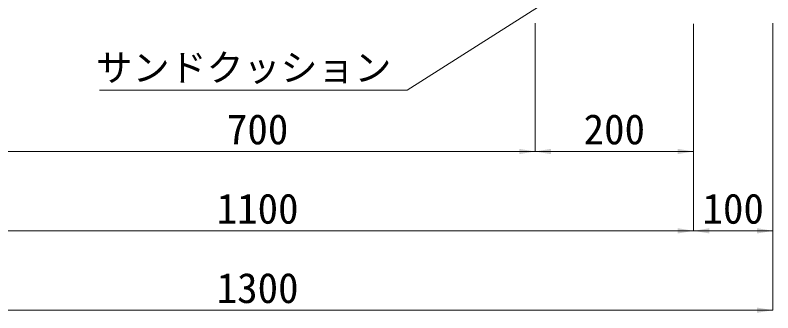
# Model space of a CAD drawing. Units: millimetres at full size. Extents: x 77366 to 106166, y -28085 to 6898.
# Drawn here: x 103085 to 104041, y -11477 to -11102 of the extents above; entities that cross this region are included whole.
import ezdxf
from ezdxf.enums import TextEntityAlignment as Align

# ---------------------------------------------------------------- set-up
doc = ezdxf.new("R2010")
doc.units = ezdxf.units.MM
doc.header["$LTSCALE"] = 50
doc.layers.add('寸法線', color=7, linetype='Continuous', lineweight=13)
doc.layers.add('引出線', color=4, linetype='Continuous', lineweight=13)
doc.styles.add('ＭＳ ゴシック', font='')
doc.styles.get('ＭＳ ゴシック').set_extended_font_data('MS Gothic')

# ---------------------------------------------------------------- blocks, each defined once
blk = doc.blocks.new('filled_arrow')
at = {"color": 0, "linetype": 'Continuous', "lineweight": -2}
blk.add_solid([(7.5, 1.25), (0, 0), (7.5, -1.25)], dxfattribs=at)

msp = doc.modelspace()

# ---------------------------------------------------------------- linework, layer by layer
at = {"layer": '寸法線'}
for p, q in [((103740.8, -11111.94), (103740.8, -11273.73)), ((103740.8, -11111.94), (103740.8, -11273.73)), ((103940.8, -11112.83), (103940.8, -11273.73)), ((103940.8, -11112.83), (103940.8, -11373.73)), ((103940.8, -11112.83), (103940.8, -11373.73)), ((104040.8, -11111.94), (104040.8, -11373.73)), ((104040.8, -11111.94), (104040.8, -11473.73)), ((103040.8, -11273.73), (103740.8, -11273.73)), ((103740.8, -11273.73), (103940.8, -11273.73)), ((102840.8, -11373.73), (103940.8, -11373.73)), ((103940.8, -11373.73), (104040.8, -11373.73)), ((102740.8, -11473.73), (104040.8, -11473.73))]:
    msp.add_line(p, q, dxfattribs=at)
at = {"layer": '引出線'}
msp.add_lwpolyline([(103837.07, -11032.65), (103579.55, -11196.35), (103191.33, -11196.35)], dxfattribs=at)

# ---------------------------------------------------------------- block references
at = {"layer": '寸法線', "xscale": 2.67, "yscale": 2.67, "rotation": 180}
for p in [(103740.8, -11273.73), (103940.8, -11273.73), (103940.8, -11373.73), (104040.8, -11373.73), (104040.8, -11473.73)]:
    msp.add_blockref('filled_arrow', p, dxfattribs=at)
at = {"layer": '寸法線', "xscale": 2.67, "yscale": 2.67}
for p in [(103740.8, -11273.73), (103940.8, -11373.73)]:
    msp.add_blockref('filled_arrow', p, dxfattribs=at)

# ---------------------------------------------------------------- texts
at = {"layer": '寸法線', "style": 'ＭＳ ゴシック'}
for s, p in [('700', (103390.8, -11245.73)), ('200', (103840.8, -11245.73)), ('1100', (103390.8, -11345.73)), ('100', (103990.8, -11345.73)), ('1300', (103390.8, -11445.73))]:
    msp.add_text(s, height=37.98, dxfattribs=at).set_placement(p, align=Align.MIDDLE_CENTER)
at = {"layer": '引出線', "style": 'ＭＳ ゴシック'}
msp.add_text('サンドクッション', height=34.18, dxfattribs=at).set_placement((103559.55, -11150.96), align=Align.TOP_RIGHT)

doc.saveas('drawing.dxf')
